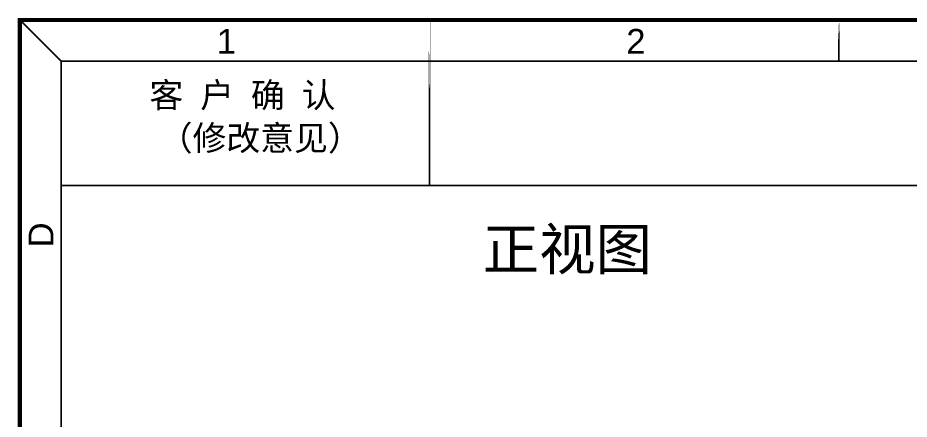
# Model space of a CAD drawing. Header units: millimetres. Extents: x 6107 to 6696, y -7540 to -7123.
# Drawn here: x 6107.3 to 6320.6, y -7218.8 to -7122.8 of the extents above; entities that cross this region are included whole.
import ezdxf

# ---------------------------------------------------------------- set-up
doc = ezdxf.new("R2010")
doc.units = ezdxf.units.MM
doc.header["$LTSCALE"] = 32.67
doc.layers.get('0').update_dxf_attribs({"linetype": 'CONTINUOUS'})
doc.layers.add('鑫视界图框', color=3, linetype='CONTINUOUS')
doc.styles.add('Arial', font='arial.ttf', dxfattribs={"height": 3})
doc.styles.add('黑体', font='simhei.ttf')

msp = doc.modelspace()

# ---------------------------------------------------------------- linework, layer by layer
at = {"layer": '鑫视界图框', "color": 3}
for points, const_width in [([(6695.833, -7539.118), (6107.773, -7539.118), (6107.773, -7123.318), (6695.833, -7123.318)], 0.99), ([(6205.783, -7123.318), (6205.783, -7123.318), (6205.785, -7162.918), (6205.785, -7162.918)], 0.396), ([(6303.793, -7123.318), (6303.793, -7123.318), (6303.793, -7133.119), (6303.793, -7133.119)], 0.396), ([(6685.933, -7529.218), (6117.673, -7529.218), (6117.673, -7133.218), (6685.933, -7133.218)], 0.396), ([(6117.673, -7133.218), (6685.933, -7133.218), (6685.933, -7162.918), (6117.673, -7162.918)], 0.396)]:
    msp.add_lwpolyline(points, close=True, dxfattribs=dict(at, const_width=const_width))
at = {"layer": '鑫视界图框', "color": 3, "const_width": 0.396}
msp.add_lwpolyline([(6117.673, -7133.218), (6107.773, -7123.318)], dxfattribs=at)

# ---------------------------------------------------------------- texts
at = {"insert": (6218.561, -7173.209), "char_height": 9.9, "width": 279.81177, "attachment_point": 1, "style": 'Arial'}
msp.add_mtext('{\\fSimHei|b0|i0|c134|p49;\\C4;正视图}', dxfattribs=at)
at = {"layer": '鑫视界图框', "color": 3, "char_height": 5.94, "width": 2.49821, "attachment_point": 1, "style": '黑体'}
for s, insert in [('{\\fArial|b0|i0|c0|p34;1}', (6154.91, -7125.481)), ('{\\fArial|b0|i0|c0|p34;2}', (6252.92, -7125.481))]:
    msp.add_mtext(s, dxfattribs=dict(at, insert=insert))
at = {"layer": '鑫视界图框', "color": 3, "lineweight": 0, "char_height": 5.94, "width": 60.00604, "attachment_point": 1, "style": '黑体'}
for s, insert in [('{\\fSimHei|b0|i0|c134|p49;客 户 确 认}', (6138.784, -7138.335)), ('（修改意见）', (6140.99, -7148.6))]:
    msp.add_mtext(s, dxfattribs=dict(at, insert=insert))
at = {"layer": '鑫视界图框', "color": 3, "insert": (6109.866, -7177.753), "char_height": 5.94, "width": 25.22711, "attachment_point": 1, "rotation": 90, "style": '黑体'}
msp.add_mtext('{\\fArial|b0|i0|c0|p34;D}', dxfattribs=at)

doc.saveas('drawing.dxf')
